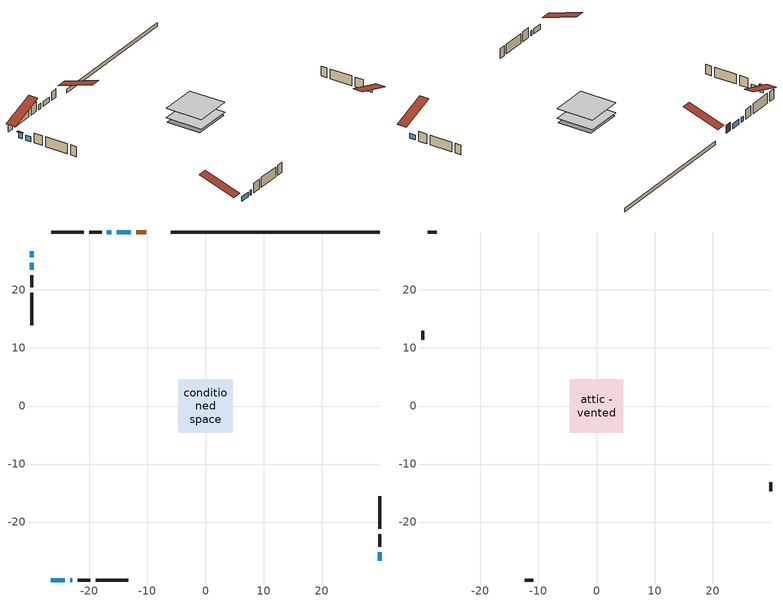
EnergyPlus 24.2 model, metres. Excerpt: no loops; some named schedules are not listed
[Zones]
conditioned space
 floor adiabatic (Floor2 construction): -4.49,-4.49 -4.49,4.49 4.49,4.49 4.49,-4.49 z0.91
 floor adiabatic (AdiabaticFloorConstruction): -4.64,-4.64 -4.64,4.64 4.64,4.64 4.64,-4.64 z0.91
 floor foundation (Slab1 construction): -4.73,-4.27 -4.73,4.27 4.73,4.27 4.73,-4.27 z0
 wall outside (AdiabaticWallConstruction 1): -10.23,29.98 -11.91,29.98 z0.91:2.94
 wall outside (AdiabaticWallConstruction): -29.98,26.66 -29.98,25.65 z0.91:2.38; -29.98,24.72 -29.98,23.49 / -26.66,-29.98 -24.21,-29.98 / -23.29,-29.98 -22.93,-29.98 / 29.98,-26.66 29.98,-25.19 / -12.84,29.98 -15.29,29.98 / -16.22,29.98 -16.98,29.98 z0.91:2.13
 wall outside (Wall1 construction): -17.91,29.98 -20.06,29.98 / -22.01,-29.98 -19.86,-29.98 / -29.98,22.57 -29.98,20.42 / 29.98,-24.26 29.98,-22.11 z0.91:3.35
 wall outside (Wall2 construction): -20.99,29.98 -26.6,29.98 / -18.93,-29.98 -13.32,-29.98 / -29.98,19.49 -29.98,13.88 / 29.98,-21.19 29.98,-15.57 z0.91:3.35
 wall foundation (FoundationWall1 construction): 29.98,29.98 -5.99,29.98 z0:0.91
 window (WindowConstruction): -29.98,26.66 -29.98,25.65 z0.91:2.38
 window (WindowConstruction 1): -29.98,24.72 -29.98,23.49 z0.91:2.13
 window (WindowConstruction 2): -26.66,-29.98 -24.21,-29.98 z0.91:2.13
 window (WindowConstruction 3): -23.28,-29.98 -22.94,-29.98 z0.91:2.13
 window (WindowConstruction 4): 29.98,-26.66 29.98,-25.19 z0.91:2.13
 window (WindowConstruction 5): -12.84,29.98 -15.29,29.98 z0.91:2.13
 window (WindowConstruction 6): -16.22,29.98 -16.98,29.98 z0.91:2.13
 door (Door): -10.23,29.98 -11.91,29.98 z0.91:2.94
 ceiling adiabatic (AdiabaticFloorConstruction): 4.64,-4.64 4.64,4.64 -4.64,4.64 -4.64,-4.64 z0.91
attic - vented
 floor to conditioned space (Floor1 construction Reversed): -4.64,-4.64 -4.64,4.64 4.64,4.64 4.64,-4.64 z3.35
 wall outside (Wall3 construction): -27.53,29.98 -29.05,29.98 / -12.39,-29.98 -10.87,-29.98 / -29.98,12.95 -29.98,11.43 / 29.98,-14.65 29.98,-13.13 z0.91:3.35
 roof outside (Roof1 construction): -9.3,29.98,3.35 -9.3,20.93,6.36 -6.92,20.93,6.36 -6.92,29.98,3.35; -27.59,-29.98,3.35 -27.59,-20.93,6.36 -29.98,-20.93,6.36 -29.98,-29.98,3.35; -29.98,27.59,3.35 -20.93,27.59,6.36 -20.93,29.98,6.36 -29.98,29.98,3.35; 29.98,-27.59,3.35 20.93,-27.59,6.36 20.93,-29.98,6.36 29.98,-29.98,3.35
shading: -29.98,25.45 -29.98,26.86 -30.39,26.86 -30.39,25.45 z2.58
[Building]
Building 1: Terrain=Suburbs
[Site:Location]
London AP_ON: Latitude {deg}=43.03; Longitude {deg}=-81.15; Time Zone {hr}=-5; Elevation {m}=278; Keep Site Location Information=Yes
[Site:GroundTemperature:Shallow]
3.98693, 1.93205, 1.76749, 2.74264, 6.6573, 10.5537, 13.9317, 16.0716, 16.2534, 14.513, 11.2211, 7.44421
[Site:WaterMainsTemperature]
Calculation Method=Schedule; Temperature Schedule=mains temperature schedule
[Material] Roughness=Rough; Thermal Absorptance=0.9
Name | Thickness {m} | Conductivity {W/m-K} | Density {kg/m3} | Specific Heat {J/kg-K} | Solar Absorptance | Visible Absorptance
asphalt or fiberglass shingles | 0.00635 | 0.162714 | 1121.4 | 1465.45 | 0.4 | 0.4
ceiling stud and cavity | 0.1397 | 0.079977 | 65.682 | 1177.47 | 0.7 | 0.7
concrete 4.0 in. | 0.1016 | 1.803125 | 2242.8 | 837.4 | 0.7 | 0.7
concrete 8.0 in. | 0.2032 | 1.803125 | 2242.8 | 837.4 | 0.7 | 0.7
door material | 0.04445 | 0.053851 | 512.64 | 1214.23 | 0.7 | 0.7
exterior vertical ins | 0.00108814 | 0.029427 | 32.04 | 1214.23 | 0.7 | 0.7
floor covering | 0.0127 | 9.015625 | 54.468 | 1339.84 | 0.6 | 0.6
floor covering 1 | 0.0127 | 0.0433444 | 54.468 | 1339.84 | 0.6 | 0.6
floor rigid ins; wall rigid ins | 0.512978 | 0.029427 | 32.04 | 1214.23 | 0.7 | 0.7
floor stud and cavity | 0.0889 | 0.340671 | 50.32683 | 1063.81 | 0.7 | 0.7
floor stud and cavity 1 | 0.1397 | 1.75129 | 37.0049 | 1207.88 | 0.7 | 0.7
furniture material conditioned space 1 | 0.1524 | 0.115458 | 640.8 | 1214.23 | 0.6 | 0.6
gypsum board | 0.0127 | 0.160291 | 801 | 837.4 | 0.6 | 0.6
osb sheathing 0.5 in. | 0.0127 | 0.115458 | 512.64 | 1214.23 | 0.7 | 0.7
osb sheathing 0.75 in. | 0.01905 | 0.115458 | 512.64 | 1214.23 | 0.7 | 0.7
wall stud and cavity | 0.1397 | 1.13356 | 139.0536 | 1170.24 | 0.7 | 0.7
wall stud and cavity 1 | 0.1397 | 0.08757 | 139.0536 | 1170.24 | 0.7 | 0.7
wall stud and cavity 2 | 0.0889 | 6.9971 | 50.32683 | 1063.81 | 0.6 | 0.6
wall stud and cavity 3 | 0.0889 | 0.380278 | 52.3479 | 1209.89 | 0.7 | 0.7
wall stud and cavity 4 | 0.0889 | 0.391764 | 83.0341 | 1211.67 | 0.7 | 0.7
wood siding | 0.0254 | 0.102417 | 544.68 | 1172.36 | 0.4 | 0.4
wood siding 1 | 0.00254 | 0.102417 | 544.68 | 1172.36 | 0.4 | 0.4
wood siding 2; wood siding 3 | 0.0254 | 0.102417 | 544.68 | 1172.36 | 0.7 | 0.7
[WindowMaterial:SimpleGlazingSystem]
Name | U-Factor {W/m2-K} | Solar Heat Gain Coefficient
WindowMaterial | 7.05719 | 0.76
WindowMaterial 1 | 7.66871 | 0.67
WindowMaterial 2 | 2.91168 | 0.67
WindowMaterial 3 | 3.01388 | 0.52
[Construction]
AdiabaticFloorConstruction: floor stud and cavity 1, floor rigid ins, osb sheathing 0.75 in., floor covering 1
AdiabaticWallConstruction: wood siding 2, wall rigid ins, wall stud and cavity 3, gypsum board
AdiabaticWallConstruction 1: wood siding 3, wall rigid ins, wall stud and cavity 3, gypsum board
Door: door material
Floor1 construction Reversed: gypsum board, ceiling stud and cavity
Floor2 construction: floor stud and cavity, floor covering
FoundationWall1 construction: concrete 8.0 in.
furniture construction conditioned space 1: furniture material conditioned space 1
PartitionWallConstruction: gypsum board, wall stud and cavity 4, gypsum board
Roof1 construction: asphalt or fiberglass shingles
Slab1 construction: concrete 4.0 in.
Wall1 construction: wood siding, osb sheathing 0.5 in., wall stud and cavity, gypsum board
Wall2 construction: wood siding, osb sheathing 0.5 in., wall stud and cavity 1, gypsum board
Wall3 construction: wood siding 1, wall stud and cavity 2
WindowConstruction; WindowConstruction 1; WindowConstruction 2; WindowConstruction 5: WindowMaterial
WindowConstruction 3: WindowMaterial 1
WindowConstruction 4: WindowMaterial 2
WindowConstruction 6: WindowMaterial 3
[Zone] Multiplier=1; Part of Total Floor Area=Yes
Name | Volume {m3}
attic - vented | 42.1876
conditioned space | 310.2
[Space]
Name | Zone | Volume {m3}
attic - vented 1 | attic - vented | 42.1876
conditioned space 1 | conditioned space | 310.2
[ZoneInfiltration:EffectiveLeakageArea]
infil attic - vented 1: Zone or Space=attic - vented 1; Schedule=Always On Discrete; Effective Air Leakage Area {cm2}=3761.89; Stack Coefficient=0.000379186; Wind Coefficient=1.31567e-05
[ZoneMixing]
whole house fan mix: Zone or Space=attic - vented; Schedule=Always On Continuous; Design Flow Rate Calculation Method=Flow/Zone; Design Flow Rate {m3/s}=0; Source Zone or Space=conditioned space
[SurfaceProperty:ExposedFoundationPerimeter]
Slab1: Exposed Perimeter Calculation Method=TotalExposedPerimeter; Total Exposed Perimeter {m}=35.967
[InternalMass] Zone or ZoneList=conditioned space; Space or SpaceList=conditioned space 1
Name | Construction | Surface Area {m2}
furniture mass conditioned space 1 | furniture construction conditioned space 1 | 98.992
partition wall mass | PartitionWallConstruction | 166.84
[Lights]
interior lighting: Zone or ZoneList or Space or SpaceList=conditioned space 1; Schedule=interior lighting schedule; Design Level Calculation Method=LightingLevel; Lighting Level {W}=343.2; Return Air Fraction=0; Fraction Radiant=0.6; Fraction Visible=0.2; Fraction Replaceable=1
[People]
occupants: Zone or ZoneList or Space or SpaceList=conditioned space 1; Number of People Schedule=occupants schedule; Number of People Calculation Method=People; Number of People=3; Fraction Radiant=0.314171; Sensible Heat Fraction=0.56303; Activity Level Schedule=occupants activity schedule; Carbon Dioxide Generation Rate {m3/s-W}=0; Enable ASHRAE 55 Comfort Warnings=No; Mean Radiant Temperature Calculation Type=EnclosureAveraged
[ElectricEquipment] Zone or ZoneList or Space or SpaceList=conditioned space 1; Design Level Calculation Method=EquipmentLevel
Name | Schedule | Design Level {W} | Fraction Latent | Fraction Radiant | Fraction Lost
clothes dryer | clothes dryer schedule | 140.772 | 0.015 | 0.081 | 0.85
clothes washer | clothes washer schedule | 32.1985 | 0.03 | 0.162 | 0.7
cooking range | cooking range schedule | 215.147 | 0.08 | 0.432 | 0.2
dishwasher | dishwasher schedule | 66.8632 | 0.3 | 0.18 | 0.4
fridge | fridge schedule | 72.9452 | 0 | 0.6 | 0
mech vent house fan | mech vent house fan schedule | 0 | 0 | 0 | 1
mech vent house fan cfis | mech vent house fan cfis schedule | 0 | 0 | 0 | 0
misc plug loads | misc plug loads schedule | 494.7 | 0.045 | 0.513 | 0.1
whole house fan | Always On Discrete | 0 | 0 | 0 | 1
[OtherEquipment] Zone or ZoneList or Space or SpaceList=conditioned space 1; Design Level Calculation Method=EquipmentLevel
Name | Fuel Type | Schedule | Design Level {W} | Fraction Latent | Fraction Radiant | Fraction Lost
clothes dryer 1 | Electricity | clothes dryer schedule | 0 | 0.015 | 0.081 | 0.85
cooking range 1 | Electricity | cooking range schedule | 0 | 0.08 | 0.432 | 0.2
general water use latent | None | general water use schedule | 62.594 | 1 | 0 | 0
general water use sensible | None | general water use schedule | -61.6891 | 0 | 0.6 | 0
mech vent house fan latent load | None | Always On Discrete | 0 | 1 | 0 | 0
mech vent house fan sensible load | None | Always On Discrete | 0 | 0 | 0 | 0
water heater energy adjustment1 | Electricity | Always On Discrete | 0.01 | 0 | 0 | 1
[ZoneInfiltration:DesignFlowRate] Zone or ZoneList or Space or SpaceList=conditioned space 1; Schedule=Always On Discrete; Design Flow Rate Calculation Method=Flow/Zone; Design Flow Rate {m3/s}=0
infil flow; natural vent flow; whole house fan flow
[ZoneControl:Thermostat]
conditioned space Thermostat: Zone or ZoneList=conditioned space; Control Type Schedule=conditioned space Thermostat Schedule; Control 1=conditioned space temperature setpoint; Temperature Difference Between Cutout And Setpoint {deltaC}=0
[ZoneHVAC:Baseboard:Convective:Electric]
electric baseboard: Availability Schedule=Always On Discrete; Heating Design Capacity {W}=18538.2; Efficiency=1
[Zone equipment]
conditioned space: electric baseboard
[Foundation:Kiva]
Foundation Kiva 1: Initial Indoor Air Temperature {C}=18; Wall Height Above Grade {m}=0.910011; Wall Depth Below Slab {m}=0.2032; Custom Block Material Name 1=exterior vertical ins; Custom Block Depth 1 {m}=0.910011; Custom Block X Position 1 {m}=0.2032; Custom Block Z Position 1 {m}=0
[Foundation:Kiva:Settings]
Soil Conductivity {W/m-K}=0.849921; Soil Density {kg/m3}=1842.3; Soil Specific Heat {J/kg-K}=418.7; Ground Solar Absorptivity=0.9; Ground Thermal Absorptivity=0.9; Ground Surface Roughness {m}=0.03; Far-Field Width {m}=40; Deep-Ground Boundary Condition=ZeroFlux; Deep-Ground Depth {m}=40; Minimum Cell Dimension {m}=0.2; Maximum Cell Growth Coefficient=3; Simulation Timestep=Timestep
[Exterior:Lights]
exterior lighting: Schedule=exterior lighting schedule; Design Level {W}=75.6
[EnergyManagementSystem:GlobalVariable]
infil_program_Qfan
infil_program_Qinf
natural_vent_program_Qnv
natural_vent_program_Qwhf
[EnergyManagementSystem:Sensor]
Name | Output:Variable or Output:Meter Index Key | Output:Variable or Output:Meter
airflow_gain | infil flow | Infiltration Sensible Heat Gain Energy
airflow_gain_1 | natural vent flow | Infiltration Sensible Heat Gain Energy
airflow_gain_2 | whole house fan flow | Infiltration Sensible Heat Gain Energy
airflow_loss | infil flow | Infiltration Sensible Heat Loss Energy
airflow_loss_1 | natural vent flow | Infiltration Sensible Heat Loss Energy
airflow_loss_2 | whole house fan flow | Infiltration Sensible Heat Loss Energy
clg_load_cond |  | Cooling:EnergyTransfer:Zone:CONDITIONED SPACE
clg_sp_s; clg_sp_s_1 | cooling setpoint | Schedule Value
clothes_dryer_exhaust_0_sch_s | clothes dryer exhaust 0 schedule | Schedule Value
conditioned_space_clg_unmet_s | conditioned space | Zone Cooling Setpoint Not Met Time
conditioned_space_htg_unmet_s | conditioned space | Zone Heating Setpoint Not Met Time
cool_season | cooling season schedule | Schedule Value
fridge_tin_s; tin_s; tin_s_1 | conditioned space | Zone Mean Air Temperature
htg_load_cond |  | Heating:EnergyTransfer:Zone:CONDITIONED SPACE
htg_sp_s; htg_sp_s_1 | heating setpoint | Schedule Value
ig_ee_conv | clothes dryer | Electric Equipment Convective Heating Energy
ig_ee_conv_2 | cooking range | Electric Equipment Convective Heating Energy
ig_ee_conv_4 | fridge | Electric Equipment Convective Heating Energy
ig_ee_conv_5 | misc plug loads | Electric Equipment Convective Heating Energy
ig_ee_conv_6 | whole house fan | Electric Equipment Convective Heating Energy
ig_ee_rad | clothes dryer | Electric Equipment Radiant Heating Energy
ig_ee_rad_2 | cooking range | Electric Equipment Radiant Heating Energy
ig_ee_rad_4 | fridge | Electric Equipment Radiant Heating Energy
ig_ee_rad_5 | misc plug loads | Electric Equipment Radiant Heating Energy
ig_ee_rad_6 | whole house fan | Electric Equipment Radiant Heating Energy
ig_lgt_conv | interior lighting | Lights Convective Heating Energy
ig_lgt_rad | interior lighting | Lights Radiant Heating Energy
ig_lgt_vis | interior lighting | Lights Visible Radiation Heating Energy
ig_oe_conv | clothes dryer 1 | Other Equipment Convective Heating Energy
ig_oe_conv_1 | cooking range 1 | Other Equipment Convective Heating Energy
ig_oe_conv_2 | general water use latent | Other Equipment Convective Heating Energy
ig_oe_conv_3 | general water use sensible | Other Equipment Convective Heating Energy
ig_oe_conv_4 | water heater energy adjustment1 | Other Equipment Convective Heating Energy
ig_oe_rad | clothes dryer 1 | Other Equipment Radiant Heating Energy
ig_oe_rad_1 | cooking range 1 | Other Equipment Radiant Heating Energy
ig_oe_rad_2 | general water use latent | Other Equipment Radiant Heating Energy
ig_oe_rad_3 | general water use sensible | Other Equipment Radiant Heating Energy
ig_oe_rad_4 | water heater energy adjustment1 | Other Equipment Radiant Heating Energy
ig_ppl_conv | occupants | People Convective Heating Energy
ig_ppl_rad | occupants | People Radiant Heating Energy
im_conv | furniture mass conditioned space 1 | Surface Inside Face Convection Heat Gain Energy
im_conv_1 | partition wall mass | Surface Inside Face Convection Heat Gain Energy
im_ig | furniture mass conditioned space 1 | Surface Inside Face Internal Gains Radiation Heat Gain Energy
im_ig_1 | partition wall mass | Surface Inside Face Internal Gains Radiation Heat Gain Energy
im_lgt | furniture mass conditioned space 1 | Surface Inside Face Lights Radiation Heat Gain Energy
im_lgt_1 | partition wall mass | Surface Inside Face Lights Radiation Heat Gain Energy
im_sol | furniture mass conditioned space 1 | Surface Inside Face Solar Radiation Heat Gain Energy
im_sol_1 | partition wall mass | Surface Inside Face Solar Radiation Heat Gain Energy
im_surf | furniture mass conditioned space 1 | Surface Inside Face Net Surface Thermal Radiation Heat Gain Energy
im_surf_1 | partition wall mass | Surface Inside Face Net Surface Thermal Radiation Heat Gain Energy
mv_conv | mech vent house fan | Electric Equipment Convective Heating Energy
mv_conv_1 | mech vent house fan cfis | Electric Equipment Convective Heating Energy
mv_conv_2 | mech vent house fan latent load | Other Equipment Convective Heating Energy
mv_conv_3 | mech vent house fan sensible load | Other Equipment Convective Heating Energy
mv_rad | mech vent house fan | Electric Equipment Radiant Heating Energy
mv_rad_1 | mech vent house fan cfis | Electric Equipment Radiant Heating Energy
mv_rad_2 | mech vent house fan latent load | Other Equipment Radiant Heating Energy
mv_rad_3 | mech vent house fan sensible load | Other Equipment Radiant Heating Energy
natural_vent_s | natural vent schedule | Schedule Value
out_pb_s |  | Site Outdoor Air Barometric Pressure
out_wt_s |  | Site Outdoor Air Humidity Ratio
site_vw_s |  | Site Wind Speed
ss_back_out | Window1 | Surface Window Shortwave from Zone Back Out Window Heat Transfer Rate
ss_back_out_1 | Window2 | Surface Window Shortwave from Zone Back Out Window Heat Transfer Rate
ss_back_out_2 | Window3 | Surface Window Shortwave from Zone Back Out Window Heat Transfer Rate
ss_back_out_3 | Window5 | Surface Window Shortwave from Zone Back Out Window Heat Transfer Rate
ss_back_out_4 | Window6 | Surface Window Shortwave from Zone Back Out Window Heat Transfer Rate
ss_back_out_5 | Window7 | Surface Window Shortwave from Zone Back Out Window Heat Transfer Rate
ss_back_out_6 | Window9 | Surface Window Shortwave from Zone Back Out Window Heat Transfer Rate
ss_conv | Door1 | Surface Inside Face Convection Heat Gain Energy
ss_conv_1 | Window1 | Surface Inside Face Convection Heat Gain Energy
ss_conv_2 | Window2 | Surface Inside Face Convection Heat Gain Energy
ss_conv_3 | Window3 | Surface Inside Face Convection Heat Gain Energy
ss_conv_4 | Window5 | Surface Inside Face Convection Heat Gain Energy
ss_conv_5 | Window6 | Surface Inside Face Convection Heat Gain Energy
ss_conv_6 | Window7 | Surface Inside Face Convection Heat Gain Energy
ss_conv_7 | Window9 | Surface Inside Face Convection Heat Gain Energy
ss_ig | Door1 | Surface Inside Face Internal Gains Radiation Heat Gain Energy
ss_ig_1 | Window1 | Surface Inside Face Internal Gains Radiation Heat Gain Energy
ss_ig_2 | Window2 | Surface Inside Face Internal Gains Radiation Heat Gain Energy
ss_ig_3 | Window3 | Surface Inside Face Internal Gains Radiation Heat Gain Energy
ss_ig_4 | Window5 | Surface Inside Face Internal Gains Radiation Heat Gain Energy
ss_ig_5 | Window6 | Surface Inside Face Internal Gains Radiation Heat Gain Energy
ss_ig_6 | Window7 | Surface Inside Face Internal Gains Radiation Heat Gain Energy
ss_ig_7 | Window9 | Surface Inside Face Internal Gains Radiation Heat Gain Energy
ss_lgt | Door1 | Surface Inside Face Lights Radiation Heat Gain Energy
ss_sol | Door1 | Surface Inside Face Solar Radiation Heat Gain Energy
ss_surf | Door1 | Surface Inside Face Net Surface Thermal Radiation Heat Gain Energy
ss_surf_1 | Window1 | Surface Inside Face Net Surface Thermal Radiation Heat Gain Energy
ss_surf_2 | Window2 | Surface Inside Face Net Surface Thermal Radiation Heat Gain Energy
ss_surf_3 | Window3 | Surface Inside Face Net Surface Thermal Radiation Heat Gain Energy
ss_surf_4 | Window5 | Surface Inside Face Net Surface Thermal Radiation Heat Gain Energy
ss_surf_5 | Window6 | Surface Inside Face Net Surface Thermal Radiation Heat Gain Energy
ss_surf_6 | Window7 | Surface Inside Face Net Surface Thermal Radiation Heat Gain Energy
ss_surf_7 | Window9 | Surface Inside Face Net Surface Thermal Radiation Heat Gain Energy
ss_trans_in | Window1 | Surface Window Transmitted Solar Radiation Rate
ss_trans_in_1 | Window2 | Surface Window Transmitted Solar Radiation Rate
ss_trans_in_2 | Window3 | Surface Window Transmitted Solar Radiation Rate
ss_trans_in_3 | Window5 | Surface Window Transmitted Solar Radiation Rate
ss_trans_in_4 | Window6 | Surface Window Transmitted Solar Radiation Rate
ss_trans_in_5 | Window7 | Surface Window Transmitted Solar Radiation Rate
ss_trans_in_6 | Window9 | Surface Window Transmitted Solar Radiation Rate
ss_trans_out | Window1 | Surface Inside Face Initial Transmitted Diffuse Transmitted Out Window Solar Radiation Rate
ss_trans_out_1 | Window2 | Surface Inside Face Initial Transmitted Diffuse Transmitted Out Window Solar Radiation Rate
ss_trans_out_2 | Window3 | Surface Inside Face Initial Transmitted Diffuse Transmitted Out Window Solar Radiation Rate
ss_trans_out_3 | Window5 | Surface Inside Face Initial Transmitted Diffuse Transmitted Out Window Solar Radiation Rate
ss_trans_out_4 | Window6 | Surface Inside Face Initial Transmitted Diffuse Transmitted Out Window Solar Radiation Rate
ss_trans_out_5 | Window7 | Surface Inside Face Initial Transmitted Diffuse Transmitted Out Window Solar Radiation Rate
ss_trans_out_6 | Window9 | Surface Inside Face Initial Transmitted Diffuse Transmitted Out Window Solar Radiation Rate
s_conv | Floor1 | Surface Inside Face Convection Heat Gain Energy
s_conv_1 | Floor2 | Surface Inside Face Convection Heat Gain Energy
s_conv_10 | Wall2:0 | Surface Inside Face Convection Heat Gain Energy
s_conv_11 | Wall2:180 | Surface Inside Face Convection Heat Gain Energy
s_conv_12 | Wall2:270 | Surface Inside Face Convection Heat Gain Energy
s_conv_13 | Wall2:90 | Surface Inside Face Convection Heat Gain Energy
s_conv_2 | FoundationWall1 | Surface Inside Face Convection Heat Gain Energy
s_conv_3 | inferred conditioned ceiling | Surface Inside Face Convection Heat Gain Energy
s_conv_4 | inferred conditioned floor | Surface Inside Face Convection Heat Gain Energy
s_conv_5 | Slab1 | Surface Inside Face Convection Heat Gain Energy
s_conv_6 | Wall1:0 | Surface Inside Face Convection Heat Gain Energy
s_conv_7 | Wall1:180 | Surface Inside Face Convection Heat Gain Energy
s_conv_8 | Wall1:270 | Surface Inside Face Convection Heat Gain Energy
s_conv_9 | Wall1:90 | Surface Inside Face Convection Heat Gain Energy
s_ig | Floor1 | Surface Inside Face Internal Gains Radiation Heat Gain Energy
s_ig_1 | Floor2 | Surface Inside Face Internal Gains Radiation Heat Gain Energy
s_ig_10 | Wall2:0 | Surface Inside Face Internal Gains Radiation Heat Gain Energy
s_ig_11 | Wall2:180 | Surface Inside Face Internal Gains Radiation Heat Gain Energy
s_ig_12 | Wall2:270 | Surface Inside Face Internal Gains Radiation Heat Gain Energy
s_ig_13 | Wall2:90 | Surface Inside Face Internal Gains Radiation Heat Gain Energy
s_ig_2 | FoundationWall1 | Surface Inside Face Internal Gains Radiation Heat Gain Energy
s_ig_3 | inferred conditioned ceiling | Surface Inside Face Internal Gains Radiation Heat Gain Energy
s_ig_4 | inferred conditioned floor | Surface Inside Face Internal Gains Radiation Heat Gain Energy
s_ig_5 | Slab1 | Surface Inside Face Internal Gains Radiation Heat Gain Energy
s_ig_6 | Wall1:0 | Surface Inside Face Internal Gains Radiation Heat Gain Energy
s_ig_7 | Wall1:180 | Surface Inside Face Internal Gains Radiation Heat Gain Energy
s_ig_8 | Wall1:270 | Surface Inside Face Internal Gains Radiation Heat Gain Energy
s_ig_9 | Wall1:90 | Surface Inside Face Internal Gains Radiation Heat Gain Energy
s_lgt | Floor1 | Surface Inside Face Lights Radiation Heat Gain Energy
s_lgt_1 | Floor2 | Surface Inside Face Lights Radiation Heat Gain Energy
s_lgt_10 | Wall2:0 | Surface Inside Face Lights Radiation Heat Gain Energy
s_lgt_11 | Wall2:180 | Surface Inside Face Lights Radiation Heat Gain Energy
s_lgt_12 | Wall2:270 | Surface Inside Face Lights Radiation Heat Gain Energy
s_lgt_13 | Wall2:90 | Surface Inside Face Lights Radiation Heat Gain Energy
s_lgt_2 | FoundationWall1 | Surface Inside Face Lights Radiation Heat Gain Energy
s_lgt_3 | inferred conditioned ceiling | Surface Inside Face Lights Radiation Heat Gain Energy
s_lgt_4 | inferred conditioned floor | Surface Inside Face Lights Radiation Heat Gain Energy
s_lgt_5 | Slab1 | Surface Inside Face Lights Radiation Heat Gain Energy
s_lgt_6 | Wall1:0 | Surface Inside Face Lights Radiation Heat Gain Energy
s_lgt_7 | Wall1:180 | Surface Inside Face Lights Radiation Heat Gain Energy
s_lgt_8 | Wall1:270 | Surface Inside Face Lights Radiation Heat Gain Energy
s_lgt_9 | Wall1:90 | Surface Inside Face Lights Radiation Heat Gain Energy
s_sol | Floor1 | Surface Inside Face Solar Radiation Heat Gain Energy
s_sol_1 | Floor2 | Surface Inside Face Solar Radiation Heat Gain Energy
s_sol_10 | Wall2:0 | Surface Inside Face Solar Radiation Heat Gain Energy
s_sol_11 | Wall2:180 | Surface Inside Face Solar Radiation Heat Gain Energy
s_sol_12 | Wall2:270 | Surface Inside Face Solar Radiation Heat Gain Energy
s_sol_13 | Wall2:90 | Surface Inside Face Solar Radiation Heat Gain Energy
s_sol_2 | FoundationWall1 | Surface Inside Face Solar Radiation Heat Gain Energy
s_sol_3 | inferred conditioned ceiling | Surface Inside Face Solar Radiation Heat Gain Energy
s_sol_4 | inferred conditioned floor | Surface Inside Face Solar Radiation Heat Gain Energy
s_sol_5 | Slab1 | Surface Inside Face Solar Radiation Heat Gain Energy
s_sol_6 | Wall1:0 | Surface Inside Face Solar Radiation Heat Gain Energy
s_sol_7 | Wall1:180 | Surface Inside Face Solar Radiation Heat Gain Energy
s_sol_8 | Wall1:270 | Surface Inside Face Solar Radiation Heat Gain Energy
s_sol_9 | Wall1:90 | Surface Inside Face Solar Radiation Heat Gain Energy
s_surf | Floor1 | Surface Inside Face Net Surface Thermal Radiation Heat Gain Energy
s_surf_1 | Floor2 | Surface Inside Face Net Surface Thermal Radiation Heat Gain Energy
s_surf_10 | Wall2:0 | Surface Inside Face Net Surface Thermal Radiation Heat Gain Energy
s_surf_11 | Wall2:180 | Surface Inside Face Net Surface Thermal Radiation Heat Gain Energy
s_surf_12 | Wall2:270 | Surface Inside Face Net Surface Thermal Radiation Heat Gain Energy
s_surf_13 | Wall2:90 | Surface Inside Face Net Surface Thermal Radiation Heat Gain Energy
s_surf_2 | FoundationWall1 | Surface Inside Face Net Surface Thermal Radiation Heat Gain Energy
s_surf_3 | inferred conditioned ceiling | Surface Inside Face Net Surface Thermal Radiation Heat Gain Energy
s_surf_4 | inferred conditioned floor | Surface Inside Face Net Surface Thermal Radiation Heat Gain Energy
s_surf_5 | Slab1 | Surface Inside Face Net Surface Thermal Radiation Heat Gain Energy
s_surf_6 | Wall1:0 | Surface Inside Face Net Surface Thermal Radiation Heat Gain Energy
s_surf_7 | Wall1:180 | Surface Inside Face Net Surface Thermal Radiation Heat Gain Energy
s_surf_8 | Wall1:270 | Surface Inside Face Net Surface Thermal Radiation Heat Gain Energy
s_surf_9 | Wall1:90 | Surface Inside Face Net Surface Thermal Radiation Heat Gain Energy
tout_s | conditioned space | Zone Outdoor Air Drybulb Temperature
win_s | conditioned space | Zone Air Humidity Ratio
[EnergyManagementSystem:Actuator]
fridge_schedule_act: Actuated Component Unique=fridge schedule; Actuated Component Type=Schedule:Constant; Actuated Component Control Type=Schedule Value
